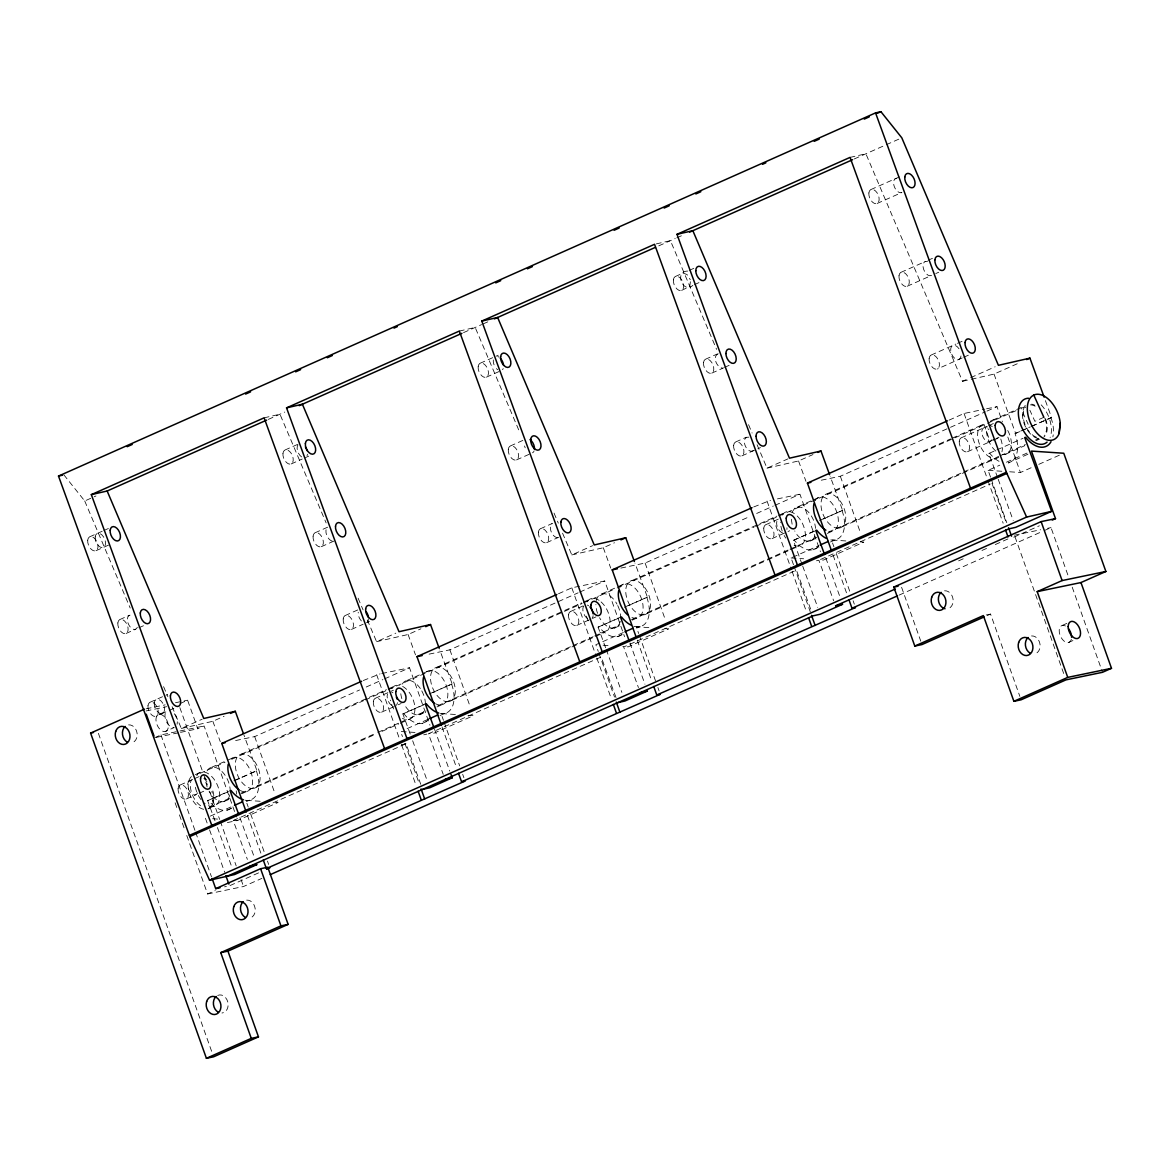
<?xml version="1.0" encoding="UTF-8"?>
<svg xmlns="http://www.w3.org/2000/svg" width="1170" height="1170" viewBox="0 0 1170 1170"><rect width="100%" height="100%" fill="white"/><g stroke="black" fill="none" stroke-linecap="round" stroke-linejoin="round"><path stroke-width="0.75" stroke-dasharray="5 3.75" d="M792.148 512.08L794.693 508.233L811.731 500.599M814.861 536.138C810.649 546.712 797.633 538.419 794.766 530.931M687.653 271.074C673.949 271.074 682.958 294.43 692.845 285.348M681.657 290.379L689.773 286.46L690.534 280.668M718.204 353.779C712.077 356.484 716.625 367.497 722.446 368.111M748.844 437.171C739.864 436.556 745.977 454.135 753.188 450.757M63.867 474.859L84.723 500.979L95.94 495.992M268.325 419.386L284.763 412.074M463.554 332.616L481.601 324.602M483.195 323.885L488.007 321.75M658.783 245.846L675.222 238.534M676.83 237.817L681.642 235.682M854.261 158.959L900.183 138.543M89.695 536.811L102.17 531.268M103.823 530.536L108.81 528.313M284.924 450.041L299.125 443.722M480.139 363.256L498.201 355.241M675.368 276.486L682.534 273.297M689.188 270.402L693.766 268.354M870.846 189.584L901.968 175.749M694.38 284.661L700.479 281.941M95.984 550.704L108.459 545.161M291.213 463.934L302.255 459.02M305.414 457.616L308.704 456.154M486.428 377.149L501.564 370.422M877.134 203.478L901.894 192.48A7.62 4.519 66 0 1 896.161 189.964A7.62 4.519 66 0 1 893.631 181.979L893.982 180.472A7.62 4.519 66 0 1 896.776 178.323M928 260.325L932.446 258.351M119.823 619.559L129.402 615.303M315.052 532.789L327.922 527.056A7.62 4.519 66 0 0 326.298 528.957L325.947 530.449A7.62 4.519 66 0 0 333.04 541.213M510.266 446.004L526.178 438.94M705.495 359.234L717.327 353.969M900.973 272.332L925.046 261.641M126.111 633.453L135.691 629.197M138.908 627.764L143.734 625.628M321.34 546.683L334.21 540.949M516.555 459.898L530.873 453.536M711.784 373.128L723.616 367.863M724.581 367.38L729.129 365.347M907.262 286.226L931.335 275.52A7.62 4.519 66 0 1 923.071 266.775L923.071 265.02A7.62 4.519 66 0 1 927.518 261.612M935.766 273.561L938.735 272.244M149.95 702.307L167.544 694.483M345.179 615.537L360.199 608.853M540.394 528.752L552.357 523.443A7.62 4.519 66 0 0 551.406 532.306L552.357 534.032A7.62 4.519 66 0 0 557.476 537.586M735.623 441.982L746.387 437.185M931.101 355.08L955.89 344.068M957.484 343.351L962.252 341.245M180.121 703.536L187.609 700.201L197.788 728.778L204.106 725.97L236.515 816.982M159.076 714.387L166.564 711.067M173.833 708.376L156.239 716.201M351.468 629.416L363.153 624.224M741.912 455.861L760.456 447.569M962.179 357.947L937.389 368.974M963.773 357.245L968.541 355.124M366.488 622.747L369.457 621.431M546.683 542.646L558.646 537.322M165.189 731.542A9.155 5.426 66 0 0 165.277 717.707A9.155 5.426 66 0 0 155.946 719.638A9.155 5.426 66 0 0 165.189 731.542L174.169 727.535A9.155 5.426 66 0 1 166.169 721.203A9.155 5.426 66 0 1 166.784 710.98M154.63 737.729L160.963 734.921L178.22 731.338M172.107 706.709L181.35 728.457L202.191 719.199M367.336 619.954L376.579 641.686L395.811 633.145M562.565 533.184L571.808 554.931L592.634 545.659M757.078 444.746L767.023 468.161L787.863 458.903M850.049 157.394L865.902 153.782L962.515 381.274L969.053 378.378M970.676 377.647L995.158 366.766M181.35 728.457L212.852 721.276L224.07 716.289M376.579 641.686L408.081 634.506L420.907 628.802M571.808 554.931L603.31 547.735L614.528 542.748M767.023 468.161L798.54 460.965L812.96 454.56M971.275 379.285L994.032 374.093L1020.138 362.481M363.285 680.516L380.074 673.876M558.5 593.746L571.823 587.823L604.729 580.993L624.575 636.729M753.714 506.961L770.504 500.321M949.075 420.132L964.065 413.463L984.862 409.149M235.623 740.551L254.68 736.588L359.57 689.978M366.225 687.009L382.868 679.609M384.535 678.878L409.515 667.778L429.96 725.195M429.112 654.132L449.894 649.818L578.097 592.839M579.764 592.093L604.729 580.993M620.86 568.079L645.123 563.048L749.999 516.423M756.668 513.454L773.311 506.054M774.979 505.323L799.958 494.223L820.404 551.64M821.281 480.212L840.338 476.263L985.315 411.825M986.983 411.079L996.986 406.634L1002.397 421.829M211.58 767.315L226 760.909M227.609 760.193L234.015 757.341M406.809 680.56L421.229 674.139M422.838 673.423L429.244 670.585M602.038 593.79L624.473 583.815M199.865 772.609L194.469 775.008A18.296 10.852 66 0 1 197.467 775.008M241.59 754.065L386.436 689.671M388.104 688.94L396.425 685.24M436.82 667.28L581.651 602.901M583.318 602.155L591.64 598.455M632.034 580.51L776.88 516.116M778.547 515.385L786.869 511.685M827.263 493.725L950.581 438.911M952.234 438.18L983.897 424.096L990.01 441.251L994.5 439.247M992.745 420.132L1025.388 405.624M199.968 773.399L224.991 762.284M231.675 759.315L363.504 700.713M365.172 699.967L386.86 690.329M388.528 689.583L582.104 603.544M583.771 602.799L615.478 588.7M617.146 587.969L753.992 527.144M755.659 526.398L777.348 516.745M779.015 516.014L985.944 424.037M987.612 423.291L1015.984 410.685M1025.022 406.663L1020.986 408.447L1028.152 424.286M180.078 785.055L192.874 779.366M194.483 778.65L199.309 776.514M375.307 698.285L393.427 690.212M570.521 611.5L583.26 605.841M765.75 524.73L778.664 518.983M961.228 437.829L987.144 426.319M988.796 425.573L993.798 423.35M995.992 438.589L998.99 437.258M1043.859 417.31L1034.88 421.302L1029.863 410.217M186.366 798.949L195.946 794.693M199.163 793.26L203.989 791.11M381.596 712.164L395.416 706.022M398.283 704.749L401.164 703.477M576.81 625.394L591.142 619.018M592.766 618.301L596.013 616.853M772.039 538.609L789.706 530.756M967.517 451.722L990.098 441.69M993.432 440.198L998.419 437.975M233.883 780.785L256.917 770.664L243.945 735.053M429.112 694.015L452.147 683.894L439.788 649.979M624.341 607.245L647.376 597.139L635.017 563.209M819.57 520.489L842.59 510.369L830.247 476.439M1027.918 454.238L1008.335 462.94A27.451 16.278 66 0 0 1015.063 433.602L1029.746 427.079M1031.37 426.348L1051.552 417.5L1044.751 398.838M234.483 780.639L256.917 770.664M432.915 692.45L452.147 683.894M628.144 605.68L647.376 597.139M823.358 518.91L842.59 510.369M1015.063 433.602L1020.547 431.277M1022.185 430.56L1030.331 426.933M1031.969 426.202L1051.552 417.5M214.987 820.813L207.646 800.66L228.486 791.403M410.217 734.043L402.875 713.905L425.31 703.93M605.607 647.741L598.104 627.135L620.539 617.16M997.571 477.521L988.825 453.477L995.348 450.582M996.986 449.865L1023.092 438.253M207.646 800.66L227.814 791.914M402.875 713.905L424.637 704.428M598.104 627.135L618.257 618.374M802.079 564.408L793.333 540.365L815.095 530.902M229.32 798.393L209.298 807.3A17.389 10.311 66 0 0 212.048 788.492M241.005 793.202L376.184 733.122M377.851 732.376L426.246 710.863M437.931 705.671L571.443 646.323M573.11 645.591L593.131 636.685M594.799 635.939L619.837 624.809M631.522 619.617L788.39 549.885M790.057 549.154L816.762 537.279M828.448 532.087L961.945 472.738M963.627 471.993L998.668 456.417M1000.335 455.686L1025.373 444.556M1035.377 440.096L1038.726 438.618M213.423 806.306L206.68 809.304A18.296 10.852 66 0 0 211.858 791.417M224.055 801.552L230.461 798.715M241.678 793.728L246.49 791.593M253.802 788.361A18.296 10.852 66 0 0 253.992 760.69A18.296 10.852 66 0 0 235.302 764.566A18.296 10.852 66 0 0 253.802 788.361L375.336 734.336M382.005 731.367L398.648 723.967M400.316 723.235L408.637 719.535M419.269 714.797L425.69 711.945M436.907 706.958L441.719 704.823M449.031 701.576A18.296 10.852 66 0 0 449.207 673.92A18.296 10.852 66 0 0 430.531 677.796A18.296 10.852 66 0 0 449.031 701.576L593.863 637.197M595.53 636.451L603.852 632.751M614.499 628.027L619.31 625.891M632.136 620.188L636.933 618.053M644.246 614.806A18.296 10.852 66 0 0 644.436 587.135A18.296 10.852 66 0 0 625.745 591.011A18.296 10.852 66 0 0 644.246 614.806L765.78 560.781M767.447 560.035L789.092 550.412M790.759 549.681L799.081 545.981M809.728 541.257L816.119 538.419M827.307 533.432L832.089 531.297M839.475 528.021A18.296 10.852 66 0 0 839.65 500.365A18.296 10.852 66 0 0 820.974 504.241A18.296 10.852 66 0 0 839.475 528.021L996.109 458.391M1005.22 454.369L1024.803 445.668M1036.225 440.593L1039.486 439.145M210.278 816.119L232.903 806.071M407.116 728.632L428.118 719.287M623.332 632.517L595.866 644.728L598.279 651.471M793.494 564.7L791.095 557.944L818.561 545.732M990.537 477.111L988.123 470.355L999.794 465.177M1006.463 462.209L1028.123 452.585M227.17 810.123L233.576 807.271M246.402 801.582L249.605 800.148M422.399 723.352L428.805 720.515M440.022 715.528L444.834 713.393M617.614 636.597L624.034 633.745M636.846 628.041L640.063 626.623M812.843 549.827L819.263 546.975M830.481 541.988L835.278 539.853M420.776 784.324L406.005 743.74L233.225 820.536L247.382 859.423M820.55 559.479L990.273 484.044M227.375 822.569L237.744 820.419L278.138 802.459L272.742 802.108M1009.666 471.788L1020.445 472.504L1032.101 467.313M1038.77 464.358L1060.444 454.721M186.761 835.497L207.587 893.968L215.251 890.575M958.639 560.84L963.641 558.616M981.966 550.47L986.968 548.247M995.304 544.547L1008.628 538.624M258.555 872.879L229.481 885.807L224.552 886.831M1013.746 537.191L1039.369 525.798M207.587 893.968L243.536 886.509L261.89 878.363M899.189 595.077L1042.66 531.297M1044.327 530.566L1050.996 527.597L1068.576 576.956M987.275 615.537L990.551 614.089L1019.86 696.399M1062.331 625.394L1066.821 623.391M1068.429 642.535L1072.919 640.546M813.34 499.882L819.775 497.031M793.333 540.365L814.174 531.121M459.342 331.066L475.181 327.439L519.231 431.145M264.113 417.836L279.952 414.209L326.137 522.932M988.825 453.477L989.747 453.273A27.451 16.278 66 0 0 999.048 461.331M401.31 744.807L406.005 743.74M656.326 243.886L670.425 240.669L716.596 349.391M962.515 381.274L969.52 379.68M816.499 560.766L818.883 560.225L833.669 600.795M423.759 734.833L426.874 734.116M986.588 408.783L996.986 406.634M777.436 498.888L799.958 494.223M146.191 708.801L165.175 704.852M175.529 702.717L187.609 700.201M146.089 710.95L166.637 706.68M1014.434 535.187L1040.627 529.747M1047.545 528.313L1050.996 527.597M381.8 673.525L409.515 667.778M179.946 730.987L204.106 725.97M156.356 737.378L178.805 732.727M180.531 732.361L197.788 728.778M986.237 614.981L990.551 614.089M683.075 273.107L686.995 274.482L690.256 279.688M797.253 507.019C805.735 506.303 811.41 514.727 814.203 521.688M988.123 470.355L1002.485 471.305M845.837 540.949L831.49 539.984L833.888 546.741M860.199 541.9L863.796 542.134L823.402 560.079L819.819 559.845M791.095 557.944L803.658 558.777M648.823 627.603L636.261 626.769L638.674 633.526M664.984 628.67L668.582 628.904L628.188 646.864L622.806 646.513M603.047 645.197L610.228 645.679M455.408 714.49L441.046 713.539L443.445 720.296M467.971 715.323L473.353 715.689L432.959 733.634L429.375 733.4M415.014 732.449L400.652 731.499L402.451 736.559M260.179 801.274L245.817 800.324L248.23 807.081M212.618 818.751L219.799 819.234M234.146 820.185L237.744 820.419M748.566 424.666L752.105 433.032M554.039 513.103L558.309 523.151M358.108 598.206L363.08 609.906M84.723 500.979L130.192 608.034M163.581 686.644L167.851 696.677M994.032 374.093L1015.648 433.456M998.2 479.247L1013.205 520.46M991.941 483.298L1006.098 522.186M798.54 460.965L805.955 481.323M825.771 557.885L840.148 597.373M802.708 566.134L817.713 607.347M810.62 609.087L796.448 570.185L623.668 646.995L638.44 687.58M603.31 547.735L610.725 568.093M629.913 642.93L644.933 684.158M606.235 649.467L621.87 692.406M616.005 697.554L601.219 656.97L428.439 733.765L443.225 774.35M408.081 634.506L415.496 654.864M434.479 729.115L449.763 771.088M412.659 740.756L427.328 781.063M212.852 721.276L220.267 741.619M239.865 817.552L254.533 857.859M217.43 827.526L232.099 867.833M1072.217 587.179L1102.52 672.297M1007.809 437.039L1020.445 472.504M1015.033 536.884L1064.744 676.479M991.136 478.808L1006.77 522.697M964.065 413.463L987.261 478.618M987.875 480.329L1003.143 523.195M901.587 587.296L920.79 641.189M840.338 476.263L860.784 533.696M836.287 553.498L850.122 592.327M853.12 600.766L854.319 604.144M833.069 555.106L847.109 594.535M794.094 566.382L810.327 611.968M767.037 501.053L791.461 569.629M792.075 571.34L806.715 612.495M645.123 563.048L665.569 620.466M639.273 635.208L655.492 680.794M657.906 687.536L659.105 690.914M637.24 640.165L651.895 681.306M598.879 653.167L614.513 697.057M571.823 587.823L596.247 656.399M596.846 658.11L611.5 699.265M449.894 649.818L470.355 707.236M444.044 721.978L459.678 765.882M462.691 774.321L463.89 777.699M442.026 726.936L456.68 768.09M404.864 743.316L419.284 783.827M376.608 674.593L399.189 738.036M401.632 744.895L416.286 786.035M254.68 736.588L275.125 794.02M250.629 813.823L264.464 852.652M267.462 861.091L268.661 864.469M247.411 815.431L261.466 854.86M179.844 707.631L203.127 772.99M203.726 774.716L207.412 785.041M209.854 791.914L219.653 819.439M220.267 821.15L236.194 865.873M241.093 879.635L243.536 886.509M205.437 818.269L207.777 824.865M209.576 829.896L224.655 872.25M160.963 734.921L195.024 830.583M195.639 832.294L211.448 876.696M175.12 802.81L176.962 807.973M179.419 814.861L184.319 828.609M98.397 733.327L212.37 1053.38M814.817 523.926L815.665 528.387M792.119 524.189L791.095 517.696M207.105 786.913L205.861 782.364A18.296 10.852 66 0 1 205.423 777.991M493.301 359.921L493.301 361.662A7.62 4.519 66 0 0 495.276 367.131M998.697 457.236A18.296 10.852 66 0 1 979.231 443.488A18.296 10.852 66 0 1 986.91 424.11M990.112 425.28A18.296 10.852 66 0 1 992.262 426.67M1000.789 439.013A18.296 10.852 66 0 1 1001.959 451.796M197.569 792.807A7.62 4.519 66 0 1 191.251 793.304A7.62 4.519 66 0 1 187.756 783.651A7.62 4.519 66 0 1 193.474 781.472M815.212 500.497A18.296 10.852 66 0 1 835.789 509.623A18.296 10.852 66 0 1 829.106 531.326M991.721 439.788A7.62 4.519 66 0 1 984.979 439.876A7.62 4.519 66 0 1 982.186 429.683A7.62 4.519 66 0 1 988.928 429.609M525.213 447.803A7.62 4.519 66 0 1 524.54 445.945M534.09 450.947A7.62 4.519 66 0 1 532.467 452.834M301.597 456.943A7.62 4.519 66 0 1 298.174 444.454M307.388 454.223A7.62 4.519 66 0 1 307.037 455.73M782.481 532.906A7.62 4.519 66 0 1 777.333 526.924A7.62 4.519 66 0 1 777.714 519.714M786.927 527.743A7.62 4.519 66 0 1 786.927 529.484M137.314 627.31A7.62 4.519 66 0 1 130.996 627.807A7.62 4.519 66 0 1 127.501 618.169A7.62 4.519 66 0 1 133.219 615.99M497.747 369.749A7.62 4.519 66 0 1 496.446 368.608M497.747 356.499A7.62 4.519 66 0 1 499.093 357.216M503.188 368.535A7.62 4.519 66 0 1 502.515 369.691M361.369 620.934A7.62 4.519 66 0 1 358.225 612.246M368.462 619.354A7.62 4.519 66 0 1 367.438 622.016M960.98 355.972A7.62 4.519 66 0 1 955.188 358.678A7.62 4.519 66 0 1 950.742 348.865L951.093 347.358A7.62 4.519 66 0 1 959.005 348.762M391.599 705.349A7.62 4.519 66 0 1 387.504 694.029M391.599 692.099A7.62 4.519 66 0 1 392.945 692.816M397.391 702.629A7.62 4.519 66 0 1 396.367 705.291M231.455 758.569A18.296 10.852 66 0 1 251.682 774.277A18.296 10.852 66 0 1 240.303 790.51M229.803 794.81A18.296 10.852 66 0 1 209.079 791.227M207.061 770.84A18.296 10.852 66 0 1 220.984 770.606A18.296 10.852 66 0 1 230.212 790.876M256.318 770.811A27.451 16.278 66 0 1 245.13 800.221M231.002 808.309A27.451 16.278 66 0 1 208.582 800.456M236.238 790.891A27.451 16.278 66 0 1 236.413 794.123M587.325 618.345A7.62 4.519 66 0 1 584.854 615.727L583.903 613.987A7.62 4.519 66 0 1 583.903 605.87M587.325 605.095A7.62 4.519 66 0 1 588.671 605.811M593.117 615.625A7.62 4.519 66 0 1 592.093 618.286M1038.141 438.472A18.296 10.852 66 0 1 1025.081 425.953A18.296 10.852 66 0 1 1024.13 407.701M1031.633 404.133A18.296 10.852 66 0 1 1034.836 405.244M1045.6 418.86A18.296 10.852 66 0 1 1043.684 437.2M1007.721 430.472A18.296 10.852 66 0 1 1002.237 454.428M995.816 451.093A18.296 10.852 66 0 1 986.997 426.874M990.186 421.346A18.296 10.852 66 0 1 995.728 420.089M1050.952 417.646A27.451 16.278 66 0 1 1052.868 436.878M842.005 510.515A27.451 16.278 66 0 1 830.802 539.926M619.954 587.325A18.296 10.852 66 0 1 641.409 598.484A18.296 10.852 66 0 1 630.747 616.985M620.246 621.285A18.296 10.852 66 0 1 599.537 617.702M597.563 613.343A18.296 10.852 66 0 1 595.881 604.466M596.29 600.532A18.296 10.852 66 0 1 617 604.115M617.731 605.519A18.296 10.852 66 0 1 620.656 617.351M646.776 597.285A27.451 16.278 66 0 1 630.776 625.014M426.684 671.799A18.296 10.852 66 0 1 446.911 687.507A18.296 10.852 66 0 1 435.518 703.74M423.789 711.272A18.296 10.852 66 0 1 404.308 704.457M401.822 698.622A18.296 10.852 66 0 1 400.652 691.221M402.29 684.07A18.296 10.852 66 0 1 420.981 689.525M421.77 690.885A18.296 10.852 66 0 1 425.427 704.121M451.547 684.04A27.451 16.278 66 0 1 440.359 713.466M429.171 718.087A27.451 16.278 66 0 1 403.811 713.685M818.766 545.863A27.451 16.278 66 0 1 794.255 540.16M621.46 634.769A27.451 16.278 66 0 1 599.025 626.915M200.596 805.75A17.389 10.311 66 0 1 191.251 779.937M204.677 777.933A17.389 10.311 66 0 1 206.637 779.761M1036.43 437.2A17.389 10.311 66 0 1 1024.686 423.569A17.389 10.311 66 0 1 1025.549 407.131M1030.375 404.864A17.389 10.311 66 0 1 1036.415 407.014M1044.81 418.319A17.389 10.311 66 0 1 1044.225 435.459M1041.212 404.864A24.394 14.464 66 0 1 1050.148 437.478M128.598 724.873A9.155 7.312 78.3 0 1 137.095 733.254A9.155 7.312 78.3 0 1 131.011 742.979M174.271 713.715A9.155 5.426 66 0 1 177.094 724.245M217.708 995.407A9.155 7.312 78.3 0 1 227.843 1002.134A9.155 7.312 78.3 0 1 221.978 1013.03M246.651 900.125A9.155 7.312 78.3 0 1 255.148 908.505A9.155 7.312 78.3 0 1 249.064 918.231M944.556 590.791A9.155 7.312 78.3 0 1 953.067 599.172A9.155 7.312 78.3 0 1 946.969 608.897M1031.531 635.939A9.155 7.312 78.3 0 1 1040.028 644.319A9.155 7.312 78.3 0 1 1033.944 654.045M1071.354 639.229A9.155 5.426 66 0 1 1064.247 641.248A9.155 5.426 66 0 1 1059.216 629.957A9.155 5.426 66 0 1 1065.431 625.979M203.682 809.289A18.296 10.852 66 0 1 189.789 794.386A18.296 10.852 66 0 1 191.895 776.163M203.887 778.445A18.296 10.852 66 0 1 206.871 781.648M196.633 775.432A18.296 10.852 66 0 1 212.648 777.494A18.296 10.852 66 0 1 218.922 800.865A18.296 10.852 66 0 1 204.004 802.869M201.021 799.666A18.296 10.852 66 0 1 195.317 786.883M402.641 686.41A18.296 10.852 66 0 1 414.926 709.02A18.296 10.852 66 0 1 402.422 718.351M393.69 708.991A18.296 10.852 66 0 1 390.531 700.113M391.848 688.647A18.296 10.852 66 0 1 399.423 685.24M601.058 601.906A18.296 10.852 66 0 1 610.023 624.268A18.296 10.852 66 0 1 597.651 631.581M588.188 620.787A18.296 10.852 66 0 1 586.068 614.835M587.077 601.877A18.296 10.852 66 0 1 600.005 601.029M782.291 515.092A18.296 10.852 66 0 1 803.761 526.588A18.296 10.852 66 0 1 792.865 544.796M785.787 538.112A18.296 10.852 66 0 1 784.134 535.436M782.189 531.063A18.296 10.852 66 0 1 780.58 522.2M178.103 788.448A7.62 4.519 66 0 0 185.196 799.212A7.62 4.519 66 0 0 186.366 788.346A7.62 4.519 66 0 0 178.103 788.448M703.521 362.627A7.62 4.519 66 0 0 710.614 373.376A7.62 4.519 66 0 0 711.784 362.524A7.62 4.519 66 0 0 703.521 362.627M673.393 279.879A7.62 4.519 66 0 0 680.487 290.628A7.62 4.519 66 0 0 681.657 279.776A7.62 4.519 66 0 0 673.393 279.879M282.95 453.433A7.62 4.519 66 0 0 290.043 464.183A7.62 4.519 66 0 0 291.213 453.331A7.62 4.519 66 0 0 282.95 453.433M733.648 445.36A7.62 4.519 66 0 0 740.742 456.124A7.62 4.519 66 0 0 741.912 445.273A7.62 4.519 66 0 0 733.648 445.36M959.254 441.222A7.62 4.519 66 0 0 966.347 451.986A7.62 4.519 66 0 0 967.517 441.119A7.62 4.519 66 0 0 959.254 441.222M763.761 528.109A7.62 4.519 66 0 0 770.869 538.873A7.62 4.519 66 0 0 772.024 528.021A7.62 4.519 66 0 0 763.761 528.109M117.848 622.952A7.62 4.519 66 0 0 124.956 633.716A7.62 4.519 66 0 0 126.111 622.864A7.62 4.519 66 0 0 117.848 622.952M313.077 536.182A7.62 4.519 66 0 0 320.17 546.931A7.62 4.519 66 0 0 321.34 536.079A7.62 4.519 66 0 0 313.077 536.182M147.976 705.7A7.62 4.519 66 0 0 155.083 716.464A7.62 4.519 66 0 0 156.239 705.598A7.62 4.519 66 0 0 147.976 705.7M154.264 702.907A7.62 4.519 66 0 0 161.372 713.656A7.62 4.519 66 0 0 162.528 702.804A7.62 4.519 66 0 0 154.264 702.907M95.209 536.884A7.62 4.519 66 0 0 102.302 547.648A7.62 4.519 66 0 0 103.472 536.781A7.62 4.519 66 0 0 95.209 536.884M343.205 618.915A7.62 4.519 66 0 0 350.298 629.679A7.62 4.519 66 0 0 351.468 618.828A7.62 4.519 66 0 0 343.205 618.915M87.721 540.204A7.62 4.519 66 0 0 94.829 550.968A7.62 4.519 66 0 0 95.984 540.116A7.62 4.519 66 0 0 87.721 540.204M478.164 366.649A7.62 4.519 66 0 0 485.257 377.413A7.62 4.519 66 0 0 486.428 366.561A7.62 4.519 66 0 0 478.164 366.649M508.292 449.397A7.62 4.519 66 0 0 515.385 460.161A7.62 4.519 66 0 0 516.555 449.309A7.62 4.519 66 0 0 508.292 449.397M538.419 532.145A7.62 4.519 66 0 0 545.512 542.909A7.62 4.519 66 0 0 546.683 532.043A7.62 4.519 66 0 0 538.419 532.145M568.547 614.893A7.62 4.519 66 0 0 575.64 625.658A7.62 4.519 66 0 0 576.81 614.791A7.62 4.519 66 0 0 568.547 614.893M373.332 701.664A7.62 4.519 66 0 0 380.425 712.428A7.62 4.519 66 0 0 381.596 701.576A7.62 4.519 66 0 0 373.332 701.664M929.126 358.473A7.62 4.519 66 0 0 936.234 369.237A7.62 4.519 66 0 0 937.389 358.371A7.62 4.519 66 0 0 929.126 358.473M868.871 192.977A7.62 4.519 66 0 0 875.979 203.741A7.62 4.519 66 0 0 877.134 192.889A7.62 4.519 66 0 0 868.871 192.977M898.999 275.725A7.62 4.519 66 0 0 906.106 286.489A7.62 4.519 66 0 0 907.262 275.623A7.62 4.519 66 0 0 898.999 275.725"/><path stroke-width="1.5" d="M1059.128 433.485L1060.239 423.101A24.394 14.464 66 0 0 1036.225 394.348A24.394 14.464 66 0 0 1032.7 427.211A24.394 14.464 66 0 0 1059.128 433.485L1060.239 423.101M249.839 866.195L256.99 864.571L234.541 874.546L209.562 880.249L189.789 836.594L58.5 476.073L875.555 112.905L880.922 111.691L901.807 137.826L998.419 365.318L1029.936 358.137L1044.137 397.142M127.223 446.691L132.225 444.468M245.612 394.071L250.614 391.848M295.644 371.841L300.646 369.618M327.322 357.757L332.324 355.534M394.012 328.112L397.347 326.62M495.729 282.891L500.731 280.668M527.421 268.822L532.423 266.599M614.118 230.271L619.12 228.048M664.15 208.041L669.152 205.818M695.828 193.957L700.83 191.734M762.533 164.312L765.867 162.835M814.218 141.336L819.219 139.113M864.25 119.106L869.251 116.883M877.588 113.168L880.922 111.691M215.09 824.66L211.799 825.42L91.333 494.632L264.113 417.836L384.579 748.624M412.966 737.29L407.014 738.65L286.548 407.862L459.342 331.066L579.808 661.854M606.703 650.856L602.243 651.88L481.777 321.092L654.556 244.296L775.023 575.07L189.364 835.409M801.933 564.086L797.457 565.11L676.991 234.322L850.049 157.394L970.515 488.183M91.333 494.632L107.157 491.005L266.658 420.118M299.184 405.668L461.887 333.348M494.413 318.898L655.463 247.323M689.656 232.128L852.594 159.705M258.468 1036.869L251.272 1038.36L220.75 952.629L227.945 951.137L258.468 1036.869L213.598 1056.817L206.403 1058.309L90.602 733.093L144.466 709.152M230.49 713.437L235.302 711.302L243.331 733.356M425.719 626.667L430.516 624.531L439.174 648.282M620.934 539.897L625.745 537.761L634.403 561.512M817.771 452.424L820.974 451.006L829.618 474.742M1026.66 359.585L1029.936 358.137M246.197 811.995L221.773 743.418L361.618 681.262M441.412 725.224L416.988 656.648L556.832 594.477M636.012 636.729L612.202 569.863L752.047 507.707M831.226 549.958L807.417 483.093L947.407 420.864M234.512 805.355L242.585 801.757M429.726 718.57L437.814 714.987M624.955 631.8L633.028 628.202M820.17 545.015L828.258 541.432M775.023 575.07L1006.419 472.227M189.789 836.594L1006.844 473.411L875.555 112.905M209.562 880.249L1026.617 517.067L1051.611 511.363L1024.715 437.522L1025.651 437.317A27.451 16.278 66 0 0 1051.026 441.719M227.404 876.169L813.077 615.844L820.214 614.221L842.649 604.246L835.512 605.87L1008.569 528.957L1015.706 527.334L1051.611 511.363M450.991 774.438L452.205 777.801L429.77 787.776L422.633 789.399M212.062 878.407L215.704 888.659L260.588 868.71L267.784 867.219L288.127 924.373L227.945 951.137M984.014 616.985L921.989 644.568L914.794 646.059L893.807 587.091L1041.124 521.615L1055.501 518.632L1031.457 451.093L1063.764 453.243L1105.884 571.486L1080.963 582.558L1037.205 591.64L1067.742 677.386L1111.5 668.304L1080.963 582.558M268.003 867.833L465.09 781.077L461.565 781.809L458.508 773.224M461.565 781.809L660.304 694.293L656.779 695.024L653.723 686.454M656.779 695.024L855.533 607.522L851.994 608.254L848.937 599.683M851.994 608.254L895.313 588.993M266.628 869.281L269.861 867.847M1052.269 520.065L1055.501 518.632M270.241 874.648L897.522 595.822M220.75 952.629L280.946 925.865L288.127 924.373M914.794 646.059L983.356 615.581L1013.893 701.313L1021.074 699.821L1065.958 679.872L1102.52 672.297L1111.5 668.304M1037.205 591.64L1062.111 580.569L1105.884 571.486M206.403 1058.309L251.272 1038.36M1013.893 701.313L1067.742 677.386M481.777 321.092L497.63 317.465L594.243 544.957L625.745 537.761M286.548 407.862L302.401 404.235L399.014 631.712L430.516 624.531M676.991 234.322L692.859 230.695L789.472 458.187L820.974 451.006M58.5 476.073L62.522 475.166M235.302 711.302L203.785 718.482L107.157 491.005M640.297 692.655L647.434 691.017L624.985 700.991L617.848 702.629M445.068 779.425L452.205 777.801M807.417 483.093L810.883 482.376M612.202 569.863L617.409 568.795M416.988 656.648L422.195 655.566M90.602 733.093L93.468 732.508M893.807 587.091L898.121 586.199M221.773 743.418L225.24 742.701M215.704 888.659L220.018 887.767M1033.797 395.08L1043.859 417.31M1006.844 473.411L1026.617 517.067M824.528 554.448L815.768 530.405L816.689 530.185A27.451 16.278 66 0 0 825.991 538.244M629.299 641.204L620.539 617.16L621.46 616.956A27.451 16.278 66 0 0 630.776 625.014M433.865 727.433L425.31 703.93L426.246 703.711A27.451 16.278 66 0 0 438.779 713.086M238.651 814.203L230.095 790.701L231.017 790.481A27.451 16.278 66 0 0 243.55 799.856M1041.124 521.615L1062.111 580.569M1008.569 527.758L1011.567 536.196M1005.586 530.054L1008.028 536.913M811.527 615.347L815.139 625.467M808.558 617.628L811.6 626.199M616.312 702.117L619.924 712.252M613.329 704.413L616.385 712.983M421.083 788.902L424.695 799.022M418.114 791.183L421.171 799.754M263.294 860.008L266.351 868.579M260.588 868.71L280.946 925.865M225.854 875.643L228.867 884.11M146.25 714.197L154.03 736.047M529.995 439.613A7.62 4.519 66 0 1 534.441 449.441M825.888 530.171A18.296 10.852 66 0 1 813.969 503.7M305.414 447.028A7.62 4.519 66 0 1 307.037 450.611M366.488 612.144A7.62 4.519 66 0 1 368.462 617.614M500.394 358.342A7.62 4.519 66 0 1 503.539 365.289M239.221 789.896A18.296 10.852 66 0 1 228.267 764.083M396.367 697.159A7.62 4.519 66 0 1 397.039 699.031M589.972 606.938A7.62 4.519 66 0 1 593.117 613.884M434.45 703.126A18.296 10.852 66 0 1 423.496 677.328M627.544 614.762A18.296 10.852 66 0 1 618.725 590.558M1047.077 442.114A24.394 14.464 66 0 1 1021.351 426.465A24.394 14.464 66 0 1 1028.562 398.239M127.208 742.102A9.155 7.312 78.3 0 1 125.117 726.424M218.161 1012.152A9.155 7.312 78.3 0 1 216.07 996.474M245.261 917.353A9.155 7.312 78.3 0 1 243.17 901.675M945.053 608.766A9.155 7.312 78.3 0 1 938.691 601.702A9.155 7.312 78.3 0 1 941.075 592.342M1030.141 653.167A9.155 7.312 78.3 0 1 1028.05 637.489M1068.517 628.699A9.155 5.426 66 0 1 1071.574 637.284M110.17 530.229A7.62 4.519 66 0 0 117.263 540.993A7.62 4.519 66 0 0 118.433 530.142A7.62 4.519 66 0 0 110.17 530.229M530.727 439.423A7.62 4.519 66 0 0 537.834 450.187A7.62 4.519 66 0 0 538.99 439.335A7.62 4.519 66 0 0 530.727 439.423M756.039 436.264A7.62 4.519 66 0 0 763.791 446.077A7.62 4.519 66 0 0 763.761 434.509A7.62 4.519 66 0 0 756.039 436.264M934.903 259.769A7.62 4.519 66 0 0 941.996 270.533A7.62 4.519 66 0 0 943.166 259.667A7.62 4.519 66 0 0 934.903 259.769M786.211 518.134A7.62 4.519 66 0 0 793.304 528.898A7.62 4.519 66 0 0 794.474 518.047A7.62 4.519 66 0 0 786.211 518.134M965.031 342.517A7.62 4.519 66 0 0 972.124 353.267A7.62 4.519 66 0 0 973.294 342.415A7.62 4.519 66 0 0 965.031 342.517M305.385 443.459A7.62 4.519 66 0 0 312.478 454.209A7.62 4.519 66 0 0 313.648 443.357A7.62 4.519 66 0 0 305.385 443.459M170.41 695.726A7.62 4.519 66 0 0 177.518 706.49A7.62 4.519 66 0 0 178.674 695.623A7.62 4.519 66 0 0 170.41 695.726M500.614 356.674A7.62 4.519 66 0 0 507.707 367.438A7.62 4.519 66 0 0 508.862 356.587A7.62 4.519 66 0 0 500.614 356.674M140.298 612.978A7.62 4.519 66 0 0 147.391 623.742A7.62 4.519 66 0 0 148.546 612.89A7.62 4.519 66 0 0 140.298 612.978M200.538 778.474A7.62 4.519 66 0 0 207.646 789.238A7.62 4.519 66 0 0 208.801 778.372A7.62 4.519 66 0 0 200.538 778.474M335.512 526.207A7.62 4.519 66 0 0 342.605 536.957A7.62 4.519 66 0 0 343.775 526.105A7.62 4.519 66 0 0 335.512 526.207M590.982 604.919A7.62 4.519 66 0 0 598.089 615.683A7.62 4.519 66 0 0 599.245 604.817A7.62 4.519 66 0 0 590.982 604.919M365.64 608.941A7.62 4.519 66 0 0 372.733 619.705A7.62 4.519 66 0 0 373.903 608.853A7.62 4.519 66 0 0 365.64 608.941M725.912 353.515A7.62 4.519 66 0 0 733.663 363.329A7.62 4.519 66 0 0 733.634 351.76A7.62 4.519 66 0 0 725.912 353.515M695.784 270.767A7.62 4.519 66 0 0 703.536 280.595A7.62 4.519 66 0 0 703.506 269.012A7.62 4.519 66 0 0 695.784 270.767M904.776 177.021A7.62 4.519 66 0 0 911.869 187.785A7.62 4.519 66 0 0 913.039 176.919A7.62 4.519 66 0 0 904.776 177.021M560.854 522.171A7.62 4.519 66 0 0 567.962 532.935A7.62 4.519 66 0 0 569.117 522.069A7.62 4.519 66 0 0 560.854 522.171M395.767 691.689A7.62 4.519 66 0 0 402.86 702.453A7.62 4.519 66 0 0 404.03 691.602A7.62 4.519 66 0 0 395.767 691.689M995.158 425.266A7.62 4.519 66 0 0 1002.251 436.015A7.62 4.519 66 0 0 1003.421 425.163A7.62 4.519 66 0 0 995.158 425.266M115.698 731.469A9.155 7.312 78.3 0 0 123.815 744.471A9.155 7.312 78.3 0 0 128.334 730.299A9.155 7.312 78.3 0 0 115.698 731.469M206.651 1001.52A9.155 7.312 78.3 0 0 214.783 1014.522A9.155 7.312 78.3 0 0 219.287 1000.365A9.155 7.312 78.3 0 0 206.651 1001.52M233.751 906.721A9.155 7.312 78.3 0 0 241.868 919.722A9.155 7.312 78.3 0 0 246.373 905.565A9.155 7.312 78.3 0 0 233.751 906.721M931.656 597.387A9.155 7.312 78.3 0 0 939.788 610.389A9.155 7.312 78.3 0 0 944.292 596.232A9.155 7.312 78.3 0 0 931.656 597.387M1018.631 642.535A9.155 7.312 78.3 0 0 1026.763 655.536A9.155 7.312 78.3 0 0 1031.267 641.365A9.155 7.312 78.3 0 0 1018.631 642.535M1068.166 626.652A9.155 5.426 66 0 0 1077.409 638.542A9.155 5.426 66 0 0 1077.497 624.721A9.155 5.426 66 0 0 1068.166 626.652"/></g></svg>
